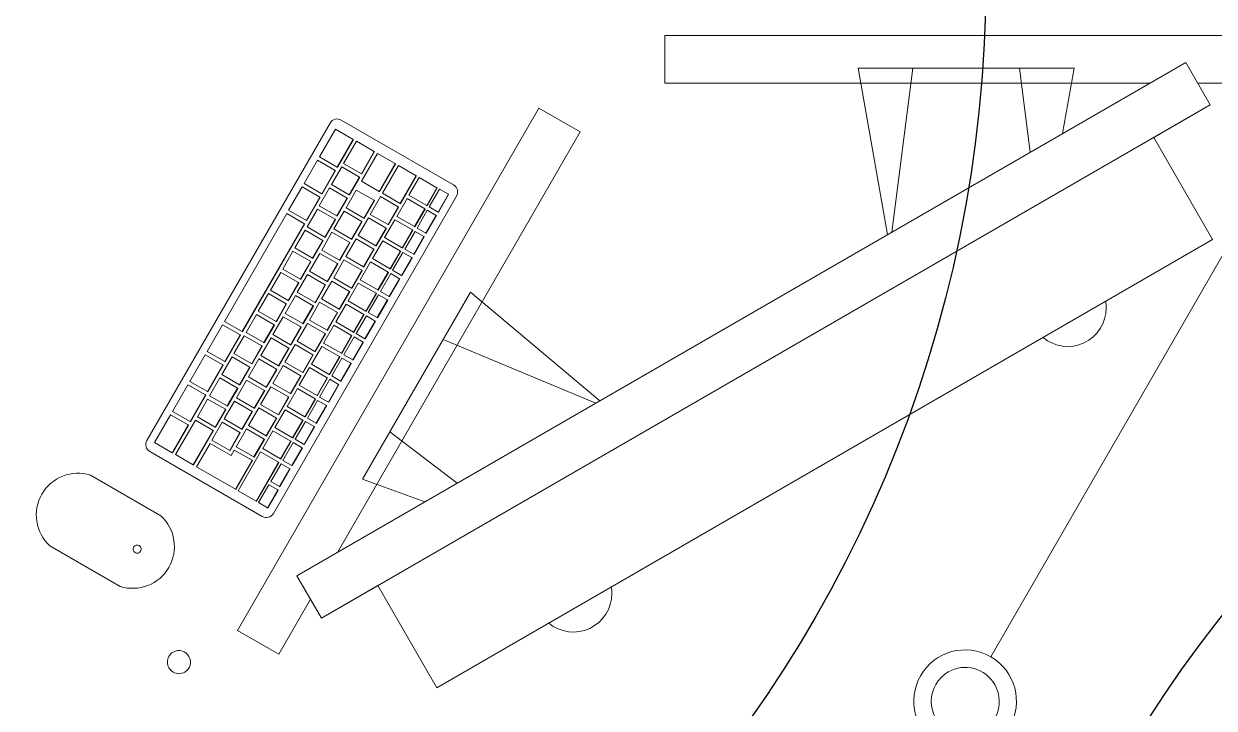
# Model space of a CAD drawing. Header units: millimetres. Extents: x 155920 to 295199, y -4084 to 97293.
# Drawn here: x 164447 to 165375, y 17481 to 18014 of the extents above; entities that cross this region are included whole.
import ezdxf

# ---------------------------------------------------------------- set-up
doc = ezdxf.new("R2010")
doc.units = ezdxf.units.MM
doc.header["$MEASUREMENT"] = 0
for name, color, linetype, lineweight in [('A-GENM', 8, 'CONTINUOUS', 9), ('E-ELEC-EQPM', 8, 'CONTINUOUS', 9), ('I-FURN', 8, 'CONTINUOUS', 9)]:
    doc.layers.add(name, color=color, linetype=linetype, lineweight=lineweight)
doc.layers.add('Social Distancing', color=7, linetype='CONTINUOUS')

msp = doc.modelspace()

# ---------------------------------------------------------------- linework, layer by layer
at = {"layer": 'A-GENM'}
for p, q in [((164685.91, 17936.78), (164543.15, 17689.5)), ((164782.2, 17888.52), (164694.59, 17939.1)), ((164690.1, 17932.05), (164677.6, 17910.4)), ((164703.91, 17924.08), (164690.1, 17932.05)), ((164691.41, 17902.43), (164703.91, 17924.08)), ((164704.15, 17923.95), (164691.65, 17902.3)), ((164706.49, 17922.59), (164696.49, 17905.27)), ((164704.15, 17923.95), (164703.91, 17924.08)), ((164720.3, 17914.62), (164706.49, 17922.59)), ((164677.6, 17910.4), (164691.41, 17902.43)), ((164710.3, 17897.3), (164720.3, 17914.62)), ((164722.89, 17913.13), (164710.39, 17891.48)), ((164720.54, 17914.48), (164710.54, 17897.16)), ((164720.54, 17914.48), (164720.3, 17914.62)), ((164736.69, 17905.16), (164722.89, 17913.13)), ((164676.1, 17907.8), (164665.6, 17889.62)), ((164689.91, 17899.84), (164676.1, 17907.8)), ((164679.41, 17881.65), (164689.91, 17899.84)), ((164690.15, 17899.7), (164679.65, 17881.51)), ((164694.98, 17902.68), (164686.98, 17888.83)), ((164690.15, 17899.7), (164689.91, 17899.84)), ((164691.65, 17902.3), (164691.41, 17902.43)), ((164708.8, 17894.7), (164694.98, 17902.68)), ((164696.49, 17905.27), (164710.3, 17897.3)), ((164724.19, 17883.51), (164736.69, 17905.16)), ((164736.93, 17905.02), (164724.43, 17883.37)), ((164739.28, 17903.66), (164726.78, 17882.01)), ((164736.93, 17905.02), (164736.69, 17905.16)), ((164753.08, 17895.69), (164739.28, 17903.66)), ((164700.8, 17880.85), (164708.8, 17894.7)), ((164709.04, 17894.56), (164701.04, 17880.71)), ((164709.04, 17894.56), (164708.8, 17894.7)), ((164710.54, 17897.16), (164710.3, 17897.3)), ((164710.39, 17891.48), (164724.19, 17883.51)), ((164740.58, 17874.04), (164753.08, 17895.69)), ((164753.32, 17895.55), (164740.82, 17873.9)), ((164755.41, 17894.35), (164747.41, 17880.49)), ((164753.32, 17895.55), (164753.08, 17895.69)), ((164769.23, 17886.37), (164755.41, 17894.35)), ((164664.1, 17887.02), (164653.6, 17868.83)), ((164677.91, 17879.05), (164664.1, 17887.02)), ((164665.6, 17889.62), (164679.41, 17881.65)), ((164685.48, 17886.23), (164677.48, 17872.37)), ((164679.65, 17881.51), (164679.41, 17881.65)), ((164699.3, 17878.25), (164685.48, 17886.23)), ((164686.98, 17888.83), (164700.8, 17880.85)), ((164706.37, 17884.56), (164698.37, 17870.7)), ((164720.19, 17876.58), (164706.37, 17884.56)), ((164724.43, 17883.37), (164724.19, 17883.51)), ((164726.78, 17882.01), (164740.58, 17874.04)), ((164761.23, 17872.51), (164769.23, 17886.37)), ((164769.47, 17886.23), (164761.47, 17872.37)), ((164771.19, 17885.24), (164763.19, 17871.38)), ((164769.47, 17886.23), (164769.23, 17886.37)), ((164770.1, 17867.39), (164778.1, 17881.25)), ((164778.34, 17881.11), (164770.34, 17867.25)), ((164778.1, 17881.25), (164771.19, 17885.24)), ((164778.34, 17881.11), (164778.1, 17881.25)), ((164641.76, 17632.57), (164784.52, 17879.85)), ((164667.41, 17860.86), (164677.91, 17879.05)), ((164678.15, 17878.91), (164667.65, 17860.73)), ((164677.48, 17872.37), (164691.3, 17864.39)), ((164678.15, 17878.91), (164677.91, 17879.05)), ((164691.3, 17864.39), (164699.3, 17878.25)), ((164699.54, 17878.11), (164691.54, 17864.25)), ((164699.54, 17878.11), (164699.3, 17878.25)), ((164701.04, 17880.71), (164700.8, 17880.85)), ((164712.19, 17862.72), (164720.19, 17876.58)), ((164720.43, 17876.44), (164712.43, 17862.58)), ((164725.26, 17879.42), (164717.26, 17865.57)), ((164720.43, 17876.44), (164720.19, 17876.58)), ((164739.08, 17871.44), (164725.26, 17879.42)), ((164745.91, 17877.89), (164737.91, 17864.04)), ((164740.82, 17873.9), (164740.58, 17874.04)), ((164759.73, 17869.91), (164745.91, 17877.89)), ((164747.41, 17880.49), (164761.23, 17872.51)), ((164761.47, 17872.37), (164761.23, 17872.51)), ((164652.1, 17866.24), (164603.6, 17782.23)), ((164665.91, 17858.27), (164652.1, 17866.24)), ((164653.6, 17868.83), (164667.41, 17860.86)), ((164675.98, 17869.77), (164667.98, 17855.92)), ((164689.8, 17861.79), (164675.98, 17869.77)), ((164696.87, 17868.1), (164688.87, 17854.25)), ((164691.54, 17864.25), (164691.3, 17864.39)), ((164710.69, 17860.12), (164696.87, 17868.1)), ((164698.37, 17870.7), (164712.19, 17862.72)), ((164715.76, 17862.97), (164707.76, 17849.11)), ((164712.43, 17862.58), (164712.19, 17862.72)), ((164729.58, 17854.99), (164715.76, 17862.97)), ((164717.26, 17865.57), (164731.08, 17857.59)), ((164731.08, 17857.59), (164739.08, 17871.44)), ((164739.32, 17871.31), (164731.32, 17857.45)), ((164737.91, 17864.04), (164751.73, 17856.06)), ((164739.32, 17871.31), (164739.08, 17871.44)), ((164751.73, 17856.06), (164759.73, 17869.91)), ((164759.97, 17869.77), (164751.97, 17855.92)), ((164761.69, 17868.78), (164753.69, 17854.93)), ((164759.97, 17869.77), (164759.73, 17869.91)), ((164760.6, 17850.94), (164768.6, 17864.79)), ((164768.84, 17864.66), (164760.84, 17850.8)), ((164768.6, 17864.79), (164761.69, 17868.78)), ((164763.19, 17871.38), (164770.1, 17867.39)), ((164768.84, 17864.66), (164768.6, 17864.79)), ((164770.34, 17867.25), (164770.1, 17867.39)), ((164617.41, 17774.26), (164665.91, 17858.27)), ((164666.15, 17858.13), (164617.65, 17774.12)), ((164666.48, 17853.32), (164658.48, 17839.46)), ((164666.15, 17858.13), (164665.91, 17858.27)), ((164680.3, 17845.34), (164666.48, 17853.32)), ((164667.65, 17860.73), (164667.41, 17860.86)), ((164667.98, 17855.92), (164681.8, 17847.94)), ((164681.8, 17847.94), (164689.8, 17861.79)), ((164690.04, 17861.65), (164682.04, 17847.8)), ((164688.87, 17854.25), (164702.69, 17846.27)), ((164690.04, 17861.65), (164689.8, 17861.79)), ((164702.69, 17846.27), (164710.69, 17860.12)), ((164710.93, 17859.98), (164702.93, 17846.13)), ((164710.93, 17859.98), (164710.69, 17860.12)), ((164721.58, 17841.13), (164729.58, 17854.99)), ((164729.82, 17854.85), (164721.82, 17840.99)), ((164736.41, 17861.44), (164728.41, 17847.58)), ((164729.82, 17854.85), (164729.58, 17854.99)), ((164731.32, 17857.45), (164731.08, 17857.59)), ((164750.23, 17853.46), (164736.41, 17861.44)), ((164742.23, 17839.6), (164750.23, 17853.46)), ((164750.47, 17853.32), (164742.47, 17839.46)), ((164750.47, 17853.32), (164750.23, 17853.46)), ((164751.97, 17855.92), (164751.73, 17856.06)), ((164753.69, 17854.93), (164760.6, 17850.94)), ((164672.3, 17831.48), (164680.3, 17845.34)), ((164680.54, 17845.2), (164672.54, 17831.34)), ((164687.37, 17851.65), (164679.37, 17837.79)), ((164680.54, 17845.2), (164680.3, 17845.34)), ((164682.04, 17847.8), (164681.8, 17847.94)), ((164701.19, 17843.67), (164687.37, 17851.65)), ((164706.26, 17846.52), (164698.26, 17832.66)), ((164702.93, 17846.13), (164702.69, 17846.27)), ((164720.08, 17838.53), (164706.26, 17846.52)), ((164707.76, 17849.11), (164721.58, 17841.13)), ((164726.91, 17844.98), (164718.91, 17831.13)), ((164740.73, 17837), (164726.91, 17844.98)), ((164728.41, 17847.58), (164742.23, 17839.6)), ((164752.19, 17852.33), (164744.19, 17838.47)), ((164751.1, 17834.48), (164759.1, 17848.34)), ((164759.34, 17848.2), (164751.34, 17834.34)), ((164759.1, 17848.34), (164752.19, 17852.33)), ((164759.34, 17848.2), (164759.1, 17848.34)), ((164760.84, 17850.8), (164760.6, 17850.94)), ((164656.98, 17836.86), (164648.98, 17823.01)), ((164670.8, 17828.88), (164656.98, 17836.86)), ((164658.48, 17839.46), (164672.3, 17831.48)), ((164677.87, 17835.19), (164669.87, 17821.34)), ((164691.69, 17827.21), (164677.87, 17835.19)), ((164679.37, 17837.79), (164693.19, 17829.81)), ((164693.19, 17829.81), (164701.19, 17843.67)), ((164701.43, 17843.53), (164693.43, 17829.67)), ((164701.43, 17843.53), (164701.19, 17843.67)), ((164712.08, 17824.68), (164720.08, 17838.53)), ((164720.32, 17838.4), (164712.32, 17824.54)), ((164720.32, 17838.4), (164720.08, 17838.53)), ((164721.82, 17840.99), (164721.58, 17841.13)), ((164732.73, 17823.15), (164740.73, 17837)), ((164740.97, 17836.87), (164732.97, 17823.01)), ((164742.69, 17835.87), (164734.69, 17822.02)), ((164740.97, 17836.87), (164740.73, 17837)), ((164742.47, 17839.46), (164742.23, 17839.6)), ((164749.6, 17831.88), (164742.69, 17835.87)), ((164744.19, 17838.47), (164751.1, 17834.48)), ((164662.8, 17815.03), (164670.8, 17828.88)), ((164671.04, 17828.75), (164663.04, 17814.89)), ((164671.04, 17828.75), (164670.8, 17828.88)), ((164672.54, 17831.34), (164672.3, 17831.48)), ((164683.69, 17813.36), (164691.69, 17827.21)), ((164691.93, 17827.08), (164683.93, 17813.22)), ((164696.76, 17830.06), (164688.76, 17816.2)), ((164691.93, 17827.08), (164691.69, 17827.21)), ((164693.43, 17829.67), (164693.19, 17829.81)), ((164710.58, 17822.08), (164696.76, 17830.06)), ((164698.26, 17832.66), (164712.08, 17824.68)), ((164717.41, 17828.53), (164709.41, 17814.67)), ((164731.23, 17820.55), (164717.41, 17828.53)), ((164718.91, 17831.13), (164732.73, 17823.15)), ((164741.6, 17818.03), (164749.6, 17831.88)), ((164749.84, 17831.75), (164741.84, 17817.89)), ((164749.84, 17831.75), (164749.6, 17831.88)), ((164751.34, 17834.34), (164751.1, 17834.48)), ((164647.48, 17820.41), (164639.48, 17806.55)), ((164661.3, 17812.43), (164647.48, 17820.41)), ((164648.98, 17823.01), (164662.8, 17815.03)), ((164668.37, 17818.74), (164660.37, 17804.88)), ((164682.19, 17810.76), (164668.37, 17818.74)), ((164669.87, 17821.34), (164683.69, 17813.36)), ((164688.76, 17816.2), (164702.58, 17808.22)), ((164702.58, 17808.22), (164710.58, 17822.08)), ((164710.82, 17821.94), (164702.82, 17808.09)), ((164710.82, 17821.94), (164710.58, 17822.08)), ((164712.32, 17824.54), (164712.08, 17824.68)), ((164723.23, 17806.69), (164731.23, 17820.55)), ((164731.47, 17820.41), (164723.47, 17806.55)), ((164733.19, 17819.42), (164725.19, 17805.56)), ((164731.47, 17820.41), (164731.23, 17820.55)), ((164732.97, 17823.01), (164732.73, 17823.15)), ((164740.1, 17815.43), (164733.19, 17819.42)), ((164734.69, 17822.02), (164741.6, 17818.03)), ((164741.84, 17817.89), (164741.6, 17818.03)), ((164653.3, 17798.57), (164661.3, 17812.43)), ((164661.54, 17812.29), (164653.54, 17798.43)), ((164661.54, 17812.29), (164661.3, 17812.43)), ((164663.04, 17814.89), (164662.8, 17815.03)), ((164674.19, 17796.9), (164682.19, 17810.76)), ((164682.43, 17810.62), (164674.43, 17796.76)), ((164687.26, 17813.61), (164679.26, 17799.75)), ((164682.43, 17810.62), (164682.19, 17810.76)), ((164683.93, 17813.22), (164683.69, 17813.36)), ((164701.08, 17805.63), (164687.26, 17813.61)), ((164707.91, 17812.08), (164699.91, 17798.22)), ((164702.82, 17808.09), (164702.58, 17808.22)), ((164721.73, 17804.09), (164707.91, 17812.08)), ((164709.41, 17814.67), (164723.23, 17806.69)), ((164723.47, 17806.55), (164723.23, 17806.69)), ((164732.1, 17801.57), (164740.1, 17815.43)), ((164740.34, 17815.29), (164732.34, 17801.44)), ((164740.34, 17815.29), (164740.1, 17815.43)), ((164637.98, 17803.96), (164629.98, 17790.1)), ((164651.8, 17795.97), (164637.98, 17803.96)), ((164639.48, 17806.55), (164653.3, 17798.57)), ((164658.87, 17802.29), (164650.87, 17788.43)), ((164653.54, 17798.43), (164653.3, 17798.57)), ((164672.69, 17794.31), (164658.87, 17802.29)), ((164660.37, 17804.88), (164674.19, 17796.9)), ((164679.26, 17799.75), (164693.08, 17791.77)), ((164693.08, 17791.77), (164701.08, 17805.63)), ((164701.32, 17805.49), (164693.32, 17791.63)), ((164699.91, 17798.22), (164713.73, 17790.24)), ((164701.32, 17805.49), (164701.08, 17805.63)), ((164713.73, 17790.24), (164721.73, 17804.09)), ((164721.97, 17803.96), (164713.97, 17790.1)), ((164723.69, 17802.97), (164715.69, 17789.11)), ((164721.97, 17803.96), (164721.73, 17804.09)), ((164722.6, 17785.12), (164730.6, 17798.98)), ((164730.84, 17798.84), (164722.84, 17784.98)), ((164730.6, 17798.98), (164723.69, 17802.97)), ((164725.19, 17805.56), (164732.1, 17801.57)), ((164730.84, 17798.84), (164730.6, 17798.98)), ((164732.34, 17801.44), (164732.1, 17801.57)), ((164629.98, 17790.1), (164643.8, 17782.12)), ((164643.8, 17782.12), (164651.8, 17795.97)), ((164652.04, 17795.84), (164644.04, 17781.98)), ((164650.87, 17788.43), (164664.69, 17780.45)), ((164652.04, 17795.84), (164651.8, 17795.97)), ((164664.69, 17780.45), (164672.69, 17794.31)), ((164672.93, 17794.17), (164664.93, 17780.31)), ((164677.76, 17797.15), (164669.76, 17783.3)), ((164672.93, 17794.17), (164672.69, 17794.31)), ((164674.43, 17796.76), (164674.19, 17796.9)), ((164691.58, 17789.17), (164677.76, 17797.15)), ((164683.58, 17775.31), (164691.58, 17789.17)), ((164691.82, 17789.03), (164683.82, 17775.18)), ((164698.41, 17795.62), (164690.41, 17781.76)), ((164691.82, 17789.03), (164691.58, 17789.17)), ((164693.32, 17791.63), (164693.08, 17791.77)), ((164712.23, 17787.64), (164698.41, 17795.62)), ((164713.97, 17790.1), (164713.73, 17790.24)), ((164715.69, 17789.11), (164722.6, 17785.12)), ((164602.1, 17779.63), (164590.1, 17758.85)), ((164615.91, 17771.66), (164602.1, 17779.63)), ((164603.6, 17782.23), (164617.41, 17774.26)), ((164628.48, 17787.5), (164620.48, 17773.64)), ((164642.3, 17779.52), (164628.48, 17787.5)), ((164634.3, 17765.66), (164642.3, 17779.52)), ((164642.54, 17779.38), (164634.54, 17765.53)), ((164649.37, 17785.83), (164641.37, 17771.97)), ((164642.54, 17779.38), (164642.3, 17779.52)), ((164644.04, 17781.98), (164643.8, 17782.12)), ((164663.19, 17777.85), (164649.37, 17785.83)), ((164668.26, 17780.7), (164660.26, 17766.84)), ((164664.93, 17780.31), (164664.69, 17780.45)), ((164682.08, 17772.72), (164668.26, 17780.7)), ((164669.76, 17783.3), (164683.58, 17775.31)), ((164688.91, 17779.17), (164680.91, 17765.31)), ((164702.73, 17771.19), (164688.91, 17779.17)), ((164690.41, 17781.76), (164704.23, 17773.78)), ((164704.23, 17773.78), (164712.23, 17787.64)), ((164712.47, 17787.5), (164704.47, 17773.65)), ((164714.19, 17786.51), (164706.19, 17772.66)), ((164712.47, 17787.5), (164712.23, 17787.64)), ((164713.1, 17768.66), (164721.1, 17782.52)), ((164721.34, 17782.38), (164713.34, 17768.53)), ((164721.1, 17782.52), (164714.19, 17786.51)), ((164721.34, 17782.38), (164721.1, 17782.52)), ((164722.84, 17784.98), (164722.6, 17785.12)), ((164603.91, 17750.88), (164615.91, 17771.66)), ((164616.15, 17771.53), (164604.15, 17750.74)), ((164618.98, 17771.05), (164610.98, 17757.19)), ((164616.15, 17771.53), (164615.91, 17771.66)), ((164617.65, 17774.12), (164617.41, 17774.26)), ((164632.8, 17763.07), (164618.98, 17771.05)), ((164620.48, 17773.64), (164634.3, 17765.66)), ((164641.37, 17771.97), (164655.19, 17763.99)), ((164655.19, 17763.99), (164663.19, 17777.85)), ((164663.43, 17777.71), (164655.43, 17763.86)), ((164663.43, 17777.71), (164663.19, 17777.85)), ((164674.08, 17758.86), (164682.08, 17772.72)), ((164682.32, 17772.58), (164674.32, 17758.72)), ((164682.32, 17772.58), (164682.08, 17772.72)), ((164683.82, 17775.18), (164683.58, 17775.31)), ((164694.73, 17757.33), (164702.73, 17771.19)), ((164702.97, 17771.05), (164694.97, 17757.19)), ((164704.69, 17770.06), (164696.69, 17756.2)), ((164702.97, 17771.05), (164702.73, 17771.19)), ((164704.47, 17773.65), (164704.23, 17773.78)), ((164711.6, 17766.07), (164704.69, 17770.06)), ((164706.19, 17772.66), (164713.1, 17768.66)), ((164624.8, 17749.21), (164632.8, 17763.07)), ((164633.04, 17762.93), (164625.04, 17749.07)), ((164639.87, 17769.38), (164631.87, 17755.52)), ((164633.04, 17762.93), (164632.8, 17763.07)), ((164634.54, 17765.53), (164634.3, 17765.66)), ((164653.69, 17761.4), (164639.87, 17769.38)), ((164645.69, 17747.54), (164653.69, 17761.4)), ((164653.93, 17761.26), (164645.93, 17747.4)), ((164658.76, 17764.24), (164650.76, 17750.39)), ((164653.93, 17761.26), (164653.69, 17761.4)), ((164655.43, 17763.86), (164655.19, 17763.99)), ((164672.58, 17756.26), (164658.76, 17764.24)), ((164660.26, 17766.84), (164674.08, 17758.86)), ((164679.41, 17762.71), (164671.41, 17748.86)), ((164693.23, 17754.73), (164679.41, 17762.71)), ((164680.91, 17765.31), (164694.73, 17757.33)), ((164703.6, 17752.21), (164711.6, 17766.07)), ((164711.84, 17765.93), (164703.84, 17752.07)), ((164711.84, 17765.93), (164711.6, 17766.07)), ((164713.34, 17768.53), (164713.1, 17768.66)), ((164588.6, 17756.25), (164576.6, 17735.47)), ((164602.41, 17748.28), (164588.6, 17756.25)), ((164590.1, 17758.85), (164603.91, 17750.88)), ((164609.48, 17754.59), (164601.48, 17740.74)), ((164623.3, 17746.61), (164609.48, 17754.59)), ((164610.98, 17757.19), (164624.8, 17749.21)), ((164630.37, 17752.92), (164622.37, 17739.07)), ((164644.19, 17744.94), (164630.37, 17752.92)), ((164631.87, 17755.52), (164645.69, 17747.54)), ((164664.58, 17742.41), (164672.58, 17756.26)), ((164672.82, 17756.12), (164664.82, 17742.27)), ((164672.82, 17756.12), (164672.58, 17756.26)), ((164674.32, 17758.72), (164674.08, 17758.86)), ((164685.23, 17740.87), (164693.23, 17754.73)), ((164693.47, 17754.59), (164685.47, 17740.74)), ((164695.19, 17753.6), (164687.19, 17739.75)), ((164693.47, 17754.59), (164693.23, 17754.73)), ((164694.97, 17757.19), (164694.73, 17757.33)), ((164702.1, 17749.61), (164695.19, 17753.6)), ((164696.69, 17756.2), (164703.6, 17752.21)), ((164703.84, 17752.07), (164703.6, 17752.21)), ((164590.41, 17727.5), (164602.41, 17748.28)), ((164602.65, 17748.14), (164590.65, 17727.36)), ((164602.65, 17748.14), (164602.41, 17748.28)), ((164604.15, 17750.74), (164603.91, 17750.88)), ((164615.3, 17732.75), (164623.3, 17746.61)), ((164623.54, 17746.47), (164615.54, 17732.62)), ((164623.54, 17746.47), (164623.3, 17746.61)), ((164625.04, 17749.07), (164624.8, 17749.21)), ((164636.19, 17731.09), (164644.19, 17744.94)), ((164644.43, 17744.8), (164636.43, 17730.95)), ((164649.26, 17747.79), (164641.26, 17733.93)), ((164644.43, 17744.8), (164644.19, 17744.94)), ((164645.93, 17747.4), (164645.69, 17747.54)), ((164663.08, 17739.81), (164649.26, 17747.79)), ((164650.76, 17750.39), (164664.58, 17742.41)), ((164669.91, 17746.26), (164661.91, 17732.4)), ((164664.82, 17742.27), (164664.58, 17742.41)), ((164683.73, 17738.28), (164669.91, 17746.26)), ((164671.41, 17748.86), (164685.23, 17740.87)), ((164694.1, 17735.76), (164702.1, 17749.61)), ((164702.34, 17749.47), (164694.34, 17735.62)), ((164702.34, 17749.47), (164702.1, 17749.61)), ((164575.1, 17732.87), (164563.1, 17712.08)), ((164588.91, 17724.9), (164575.1, 17732.87)), ((164576.6, 17735.47), (164590.41, 17727.5)), ((164599.98, 17738.14), (164591.98, 17724.28)), ((164613.8, 17730.16), (164599.98, 17738.14)), ((164601.48, 17740.74), (164615.3, 17732.75)), ((164620.87, 17736.47), (164612.87, 17722.61)), ((164615.54, 17732.62), (164615.3, 17732.75)), ((164634.69, 17728.49), (164620.87, 17736.47)), ((164622.37, 17739.07), (164636.19, 17731.09)), ((164641.26, 17733.93), (164655.08, 17725.95)), ((164655.08, 17725.95), (164663.08, 17739.81)), ((164663.32, 17739.67), (164655.32, 17725.81)), ((164663.32, 17739.67), (164663.08, 17739.81)), ((164675.73, 17724.42), (164683.73, 17738.28)), ((164683.97, 17738.14), (164675.97, 17724.28)), ((164685.69, 17737.15), (164677.69, 17723.29)), ((164683.97, 17738.14), (164683.73, 17738.28)), ((164684.6, 17719.3), (164692.6, 17733.16)), ((164692.84, 17733.02), (164684.84, 17719.16)), ((164685.47, 17740.74), (164685.23, 17740.87)), ((164692.6, 17733.16), (164685.69, 17737.15)), ((164687.19, 17739.75), (164694.1, 17735.76)), ((164692.84, 17733.02), (164692.6, 17733.16)), ((164694.34, 17735.62), (164694.1, 17735.76)), ((164576.91, 17704.11), (164588.91, 17724.9)), ((164589.15, 17724.76), (164577.15, 17703.98)), ((164589.15, 17724.76), (164588.91, 17724.9)), ((164590.65, 17727.36), (164590.41, 17727.5)), ((164591.98, 17724.28), (164605.8, 17716.3)), ((164605.8, 17716.3), (164613.8, 17730.16)), ((164614.04, 17730.02), (164606.04, 17716.16)), ((164614.04, 17730.02), (164613.8, 17730.16)), ((164626.69, 17714.63), (164634.69, 17728.49)), ((164634.93, 17728.35), (164626.93, 17714.49)), ((164639.76, 17731.33), (164631.76, 17717.48)), ((164634.93, 17728.35), (164634.69, 17728.49)), ((164636.43, 17730.95), (164636.19, 17731.09)), ((164653.58, 17723.35), (164639.76, 17731.33)), ((164645.58, 17709.5), (164653.58, 17723.35)), ((164653.82, 17723.22), (164645.82, 17709.36)), ((164660.41, 17729.8), (164652.41, 17715.95)), ((164653.82, 17723.22), (164653.58, 17723.35)), ((164655.32, 17725.81), (164655.08, 17725.95)), ((164674.23, 17721.82), (164660.41, 17729.8)), ((164661.91, 17732.4), (164675.73, 17724.42)), ((164675.97, 17724.28), (164675.73, 17724.42)), ((164677.69, 17723.29), (164684.6, 17719.3)), ((164590.48, 17721.68), (164582.48, 17707.83)), ((164604.3, 17713.7), (164590.48, 17721.68)), ((164611.37, 17720.01), (164603.37, 17706.16)), ((164606.04, 17716.16), (164605.8, 17716.3)), ((164625.19, 17712.03), (164611.37, 17720.01)), ((164612.87, 17722.61), (164626.69, 17714.63)), ((164630.26, 17714.88), (164622.26, 17701.02)), ((164626.93, 17714.49), (164626.69, 17714.63)), ((164644.08, 17706.9), (164630.26, 17714.88)), ((164631.76, 17717.48), (164645.58, 17709.5)), ((164652.41, 17715.95), (164666.23, 17707.97)), ((164666.23, 17707.97), (164674.23, 17721.82)), ((164674.47, 17721.68), (164666.47, 17707.83)), ((164676.19, 17720.69), (164668.19, 17706.84)), ((164674.47, 17721.68), (164674.23, 17721.82)), ((164675.1, 17702.85), (164683.1, 17716.7)), ((164683.34, 17716.56), (164675.34, 17702.71)), ((164683.1, 17716.7), (164676.19, 17720.69)), ((164683.34, 17716.56), (164683.1, 17716.7)), ((164684.84, 17719.16), (164684.6, 17719.3)), ((164561.6, 17709.49), (164549.1, 17687.83)), ((164575.41, 17701.52), (164561.6, 17709.49)), ((164563.1, 17712.08), (164576.91, 17704.11)), ((164580.98, 17705.23), (164565.48, 17678.38)), ((164594.8, 17697.25), (164580.98, 17705.23)), ((164582.48, 17707.83), (164596.3, 17699.85)), ((164596.3, 17699.85), (164604.3, 17713.7)), ((164604.54, 17713.56), (164596.54, 17699.71)), ((164603.37, 17706.16), (164617.19, 17698.18)), ((164604.54, 17713.56), (164604.3, 17713.7)), ((164617.19, 17698.18), (164625.19, 17712.03)), ((164625.43, 17711.89), (164617.43, 17698.04)), ((164625.43, 17711.89), (164625.19, 17712.03)), ((164636.08, 17693.04), (164644.08, 17706.9)), ((164644.32, 17706.76), (164636.32, 17692.9)), ((164650.91, 17713.35), (164642.91, 17699.49)), ((164644.32, 17706.76), (164644.08, 17706.9)), ((164645.82, 17709.36), (164645.58, 17709.5)), ((164664.73, 17705.37), (164650.91, 17713.35)), ((164656.73, 17691.51), (164664.73, 17705.37)), ((164664.97, 17705.23), (164656.97, 17691.37)), ((164664.97, 17705.23), (164664.73, 17705.37)), ((164666.47, 17707.83), (164666.23, 17707.97)), ((164668.19, 17706.84), (164675.1, 17702.85)), ((164562.91, 17679.86), (164575.41, 17701.52)), ((164575.65, 17701.38), (164563.15, 17679.73)), ((164575.65, 17701.38), (164575.41, 17701.52)), ((164577.15, 17703.98), (164576.91, 17704.11)), ((164579.3, 17670.4), (164594.8, 17697.25)), ((164595.04, 17697.11), (164579.54, 17670.26)), ((164601.87, 17703.56), (164593.87, 17689.7)), ((164595.04, 17697.11), (164594.8, 17697.25)), ((164596.54, 17699.71), (164596.3, 17699.85)), ((164615.69, 17695.58), (164601.87, 17703.56)), ((164607.69, 17681.72), (164615.69, 17695.58)), ((164615.93, 17695.44), (164607.93, 17681.58)), ((164620.76, 17698.42), (164612.76, 17684.57)), ((164615.93, 17695.44), (164615.69, 17695.58)), ((164617.43, 17698.04), (164617.19, 17698.18)), ((164634.58, 17690.44), (164620.76, 17698.42)), ((164622.26, 17701.02), (164636.08, 17693.04)), ((164641.41, 17696.89), (164633.41, 17683.04)), ((164655.23, 17688.91), (164641.41, 17696.89)), ((164642.91, 17699.49), (164656.73, 17691.51)), ((164666.69, 17704.24), (164658.69, 17690.38)), ((164665.6, 17686.39), (164673.6, 17700.25)), ((164673.84, 17700.11), (164665.84, 17686.25)), ((164673.6, 17700.25), (164666.69, 17704.24)), ((164673.84, 17700.11), (164673.6, 17700.25)), ((164675.34, 17702.71), (164675.1, 17702.85)), ((164549.1, 17687.83), (164562.91, 17679.86)), ((164592.37, 17687.1), (164581.87, 17668.92)), ((164608.76, 17677.64), (164592.37, 17687.1)), ((164593.87, 17689.7), (164607.69, 17681.72)), ((164626.58, 17676.59), (164634.58, 17690.44)), ((164634.82, 17690.31), (164626.82, 17676.45)), ((164634.82, 17690.31), (164634.58, 17690.44)), ((164636.32, 17692.9), (164636.08, 17693.04)), ((164647.23, 17675.06), (164655.23, 17688.91)), ((164655.47, 17688.78), (164647.47, 17674.92)), ((164657.19, 17687.78), (164649.19, 17673.93)), ((164655.47, 17688.78), (164655.23, 17688.91)), ((164656.97, 17691.37), (164656.73, 17691.51)), ((164664.1, 17683.79), (164657.19, 17687.78)), ((164658.69, 17690.38), (164665.6, 17686.39)), ((164665.84, 17686.25), (164665.73, 17686.31)), ((164545.47, 17680.83), (164633.08, 17630.24)), ((164563.15, 17679.73), (164562.91, 17679.86)), ((164565.48, 17678.38), (164579.3, 17670.4)), ((164607.93, 17681.58), (164607.69, 17681.72)), ((164611.26, 17681.97), (164608.76, 17677.64)), ((164625.08, 17673.99), (164611.26, 17681.97)), ((164612.76, 17684.57), (164626.58, 17676.59)), ((164631.67, 17680.58), (164614.17, 17650.27)), ((164645.73, 17672.46), (164631.67, 17680.58)), ((164633.41, 17683.04), (164647.23, 17675.06)), ((164656.1, 17669.94), (164664.1, 17683.79)), ((164664.34, 17683.66), (164656.34, 17669.8)), ((164664.34, 17683.66), (164664.1, 17683.79)), ((164579.54, 17670.26), (164579.3, 17670.4)), ((164581.87, 17668.92), (164612.08, 17651.47)), ((164612.08, 17651.47), (164625.08, 17673.99)), ((164625.32, 17673.85), (164612.32, 17651.33)), ((164625.32, 17673.85), (164625.08, 17673.99)), ((164626.82, 17676.45), (164626.58, 17676.59)), ((164628.23, 17642.15), (164645.73, 17672.46)), ((164645.97, 17672.32), (164628.47, 17642.01)), ((164647.69, 17671.33), (164639.69, 17657.47)), ((164645.97, 17672.32), (164645.73, 17672.46)), ((164647.47, 17674.92), (164647.23, 17675.06)), ((164654.6, 17667.34), (164647.69, 17671.33)), ((164649.19, 17673.93), (164656.1, 17669.94)), ((164656.34, 17669.8), (164656.1, 17669.94)), ((164554.1, 17630.66), (164499.11, 17662.41)), ((164646.6, 17653.48), (164654.6, 17667.34)), ((164654.84, 17667.2), (164646.84, 17653.35)), ((164654.84, 17667.2), (164654.6, 17667.34)), ((164612.32, 17651.33), (164612.08, 17651.47)), ((164614.17, 17650.27), (164628.23, 17642.15)), ((164638.19, 17654.88), (164630.19, 17641.02)), ((164637.1, 17637.03), (164645.1, 17650.89)), ((164645.34, 17650.75), (164637.34, 17636.89)), ((164645.1, 17650.89), (164638.19, 17654.88)), ((164639.69, 17657.47), (164646.6, 17653.48)), ((164645.34, 17650.75), (164645.1, 17650.89)), ((164646.84, 17653.35), (164646.6, 17653.48)), ((164628.47, 17642.01), (164628.23, 17642.15)), ((164630.19, 17641.02), (164637.1, 17637.03)), ((164637.34, 17636.89), (164637.1, 17637.03)), ((164467.36, 17607.41), (164522.35, 17575.66))]:
    msp.add_line(p, q, dxfattribs=at)
for centre, radius, start, end in [((164691.41, 17933.61), 6.35, 60, 150), ((164779.03, 17883.02), 6.35, 330, 60), ((164548.65, 17686.32), 6.35, 150, 240), ((164489.42, 17631.34), 32.54, 72.68038, 227.31962), ((164532.04, 17606.73), 32.54, 252.68038, 47.31962), ((164636.26, 17635.74), 6.35, 240, 330), ((164535.5, 17604.74), 3.16, 60, 240), ((164535.5, 17604.74), 3.16, 240, 60)]:
    msp.add_arc(centre, radius, start, end, dxfattribs=at)
at = {"layer": 'E-ELEC-EQPM'}
for p, q in [((164660.05, 17583.94), (165352.87, 17983.94)), ((164660.05, 17583.94), (165352.87, 17983.94)), ((165352.87, 17983.94), (165371.92, 17950.95)), ((165352.87, 17983.94), (165371.92, 17950.95)), ((165371.92, 17950.95), (164679.1, 17550.95)), ((165371.92, 17950.95), (165327.92, 17925.55)), ((165327.92, 17925.55), (165373.87, 17845.96)), ((165327.92, 17925.55), (165373.87, 17845.96)), ((165373.87, 17845.96), (164769.04, 17496.76)), ((165373.87, 17845.96), (164769.04, 17496.76)), ((164679.1, 17550.95), (164660.05, 17583.94)), ((164679.1, 17550.95), (164660.05, 17583.94)), ((164723.09, 17576.35), (164679.1, 17550.95)), ((164769.04, 17496.76), (164723.09, 17576.35)), ((164769.04, 17496.76), (164723.09, 17576.35))]:
    msp.add_line(p, q, dxfattribs=at)
at = {"layer": 'I-FURN'}
for p, q in [((165200.93, 17520.88), (165755.91, 18482.18)), ((165755.91, 18482.18), (165200.93, 17520.88)), ((164946.8, 17967.96), (164946.8, 18005.04)), ((165416.7, 18005.04), (164946.8, 18005.04)), ((165097.59, 17979.64), (165265.91, 17979.64)), ((165120.53, 17849.8), (165097.59, 17979.64)), ((165140.18, 17979.64), (165123.82, 17851.71)), ((165223.32, 17979.64), (165231.71, 17914)), ((165265.91, 17979.64), (165256.9, 17928.54)), ((164946.8, 17967.96), (165325.18, 17967.96)), ((165362.1, 17967.96), (165416.7, 17967.96)), ((164613.73, 17541.45), (164848.68, 17948.39)), ((164880.8, 17929.85), (164848.68, 17948.39)), ((164880.8, 17929.85), (164691.61, 17602.17)), ((164795.28, 17805.1), (164711.12, 17659.34)), ((164896.26, 17720.32), (164795.28, 17805.1)), ((164773.99, 17768.22), (164892.96, 17718.42)), ((164732.42, 17696.22), (164785.07, 17656.13)), ((164711.12, 17659.34), (164759.89, 17641.59)), ((164670.57, 17565.72), (164645.85, 17522.9)), ((164645.85, 17522.9), (164613.73, 17541.45))]:
    msp.add_line(p, q, dxfattribs=at)
for centre, radius, start, end in [((165260.92, 17792.67), 30, 0.00282, 9.69206), ((165260.92, 17792.67), 30, 230.30789, 0.00282), ((164875.55, 17570.17), 30, 0.00282, 9.71478), ((164875.55, 17570.17), 30, 230.28516, 0.00282), ((164568.14, 17516.7), 9, 120, 300), ((164568.14, 17516.7), 9, 300, 120), ((165180.93, 17486.24), 40, 60.00141, 240.00141), ((165180.93, 17486.24), 40, 240.00141, 60.00141), ((165181.01, 17486.08), 26.51, 300, 120), ((165181.01, 17486.08), 26.51, 120, 300)]:
    msp.add_arc(centre, radius, start, end, dxfattribs=at)
at = {"layer": 'Social Distancing'}
for centre in [(164197.15, 18050.13), (164197.15, 18050.13), (166165.45, 16932.34), (166165.45, 16932.34)]:
    msp.add_circle(centre, 1000, dxfattribs=at)

doc.saveas('drawing.dxf')
